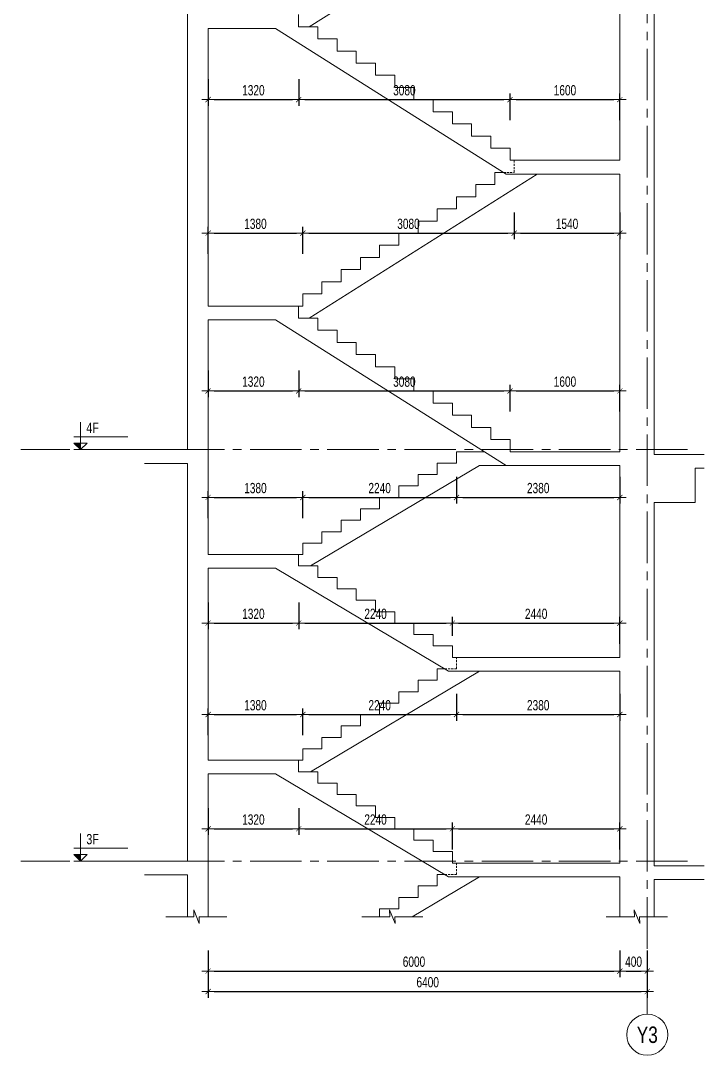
# Model space of a CAD drawing. Header units: millimetres. Extents: x -179076 to 254975, y -18667 to 296191.
# Drawn here: x 20906 to 30866, y 227116 to 242206 of the extents above; entities that cross this region are included whole.
import ezdxf
from ezdxf.enums import TextEntityAlignment as Align

# ---------------------------------------------------------------- set-up
doc = ezdxf.new("R2010")
doc.units = ezdxf.units.MM
doc.linetypes.add('CENTER2', pattern=[1.125, 0.75, -0.125, 0.125, -0.125])
doc.linetypes.add('HIDDEN2', pattern=[4.7625, 3.175, -1.5875])
doc.layers.get('Defpoints').update_dxf_attribs({"color": 151, "lineweight": 9})
for name, color, linetype, lineweight in [('NDC_S_ANNO', 7, 'Continuous', 20), ('NDC_S_AXIS', 5, 'CENTER2', 13), ('NDC_S_CONTINUOUS', 3, 'Continuous', 20), ('NDC_S_DIM', 1, 'Continuous', 15), ('NDC_S_HIDDEN', 8, 'HIDDEN2', 13), ('NDC_S_SLAB', 2, 'Continuous', 20), ('NDC_S_SYMBOL', 1, 'Continuous', 15), ('NDC_S_TEXT SYMBOL', 7, 'Continuous', 20), ('NDC_S_VN TEXT', 7, 'Continuous', 20)]:
    doc.layers.add(name, color=color, linetype=linetype, lineweight=lineweight)
doc.styles.add('NDC_ANNO', font='', dxfattribs={"width": 0.8})
doc.styles.add('NDC_DIM', font='', dxfattribs={"width": 0.75})
doc.styles.get('NDC_ANNO').set_extended_font_data('Dotum')
doc.styles.get('NDC_DIM').set_extended_font_data('Dotum')
doc.dimstyles.new('NDC_dim_60', dxfattribs={"dimscale": 60, "dimtxt": 2.5, "dimasz": 1.5, "dimexe": 1.5, "dimexo": 2.5, "dimgap": 1, "dimtad": 1, "dimdec": 0, "dimzin": 0, "dimdsep": 46, "dimtxsty": 'NDC_DIM', "dimblk": 'DIMMARK', "dimcen": 0.09, "dimdle": 1.2, "dimclrd": 1, "dimclre": 1, "dimclrt": 3, "dimadec": 0, "dimazin": 0, "dimtfac": 1, "dimtdec": 0, "dimtix": 1, "dimtofl": 0, "dimtmove": 0, "dimatfit": 3, "dimfxl": 5, "dimfxlon": 1, "dimtolj": 1, "dimtzin": 0, "dimarcsym": 0})

# ---------------------------------------------------------------- blocks, each defined once
blk = doc.blocks.new('DIMMARK')
at = {"layer": 'NDC_S_DIM', "color": 1}
blk.add_line((-1.5, 0), (1, 0), dxfattribs=at)
at = {"layer": 'NDC_S_DIM', "color": 2, "const_width": 0.1}
blk.add_lwpolyline([(-0.42, -0.42), (0.42, 0.42)], dxfattribs=at)
blk = doc.blocks.new('*D789')
at = {"layer": 'Defpoints', "color": 0, "transparency": 16777216}
for p in [(23636, 231419), (24956, 231419), (24956, 230419)]:
    blk.add_point(p, dxfattribs=at)
at = {"layer": 'NDC_S_DIM', "color": 1, "lineweight": -2, "transparency": 16777216}
for p, q in [((23636, 230719), (23636, 230329)), ((24956, 230719), (24956, 230329)), ((23726, 230419), (24866, 230419))]:
    blk.add_line(p, q, dxfattribs=at)
at = {"layer": 'NDC_S_DIM', "color": 1, "lineweight": -2, "transparency": 16777216, "xscale": 90, "yscale": 90, "zscale": 90, "rotation": 180}
blk.add_blockref('DIMMARK', (23636, 230419), dxfattribs=at)
at = {"layer": 'NDC_S_DIM', "color": 1, "lineweight": -2, "transparency": 16777216, "xscale": 90, "yscale": 90, "zscale": 90}
blk.add_blockref('DIMMARK', (24956, 230419), dxfattribs=at)
at = {"layer": 'NDC_S_DIM', "color": 3, "transparency": 16777216, "insert": (24296, 230554), "char_height": 150, "attachment_point": 5, "style": 'NDC_DIM'}
blk.add_mtext('\\A1;1320', dxfattribs=at)
blk = doc.blocks.new('*D790')
at = {"layer": 'Defpoints', "color": 0, "transparency": 16777216}
for p in [(24956, 231419), (27196, 230419), (27196, 229919)]:
    blk.add_point(p, dxfattribs=at)
at = {"layer": 'NDC_S_DIM', "color": 1, "lineweight": -2, "transparency": 16777216}
for p, q in [((24956, 230719), (24956, 230329)), ((27196, 230119), (27196, 230509)), ((25046, 230419), (27106, 230419))]:
    blk.add_line(p, q, dxfattribs=at)
at = {"layer": 'NDC_S_DIM', "color": 1, "lineweight": -2, "transparency": 16777216, "xscale": 90, "yscale": 90, "zscale": 90, "rotation": 180}
blk.add_blockref('DIMMARK', (24956, 230419), dxfattribs=at)
at = {"layer": 'NDC_S_DIM', "color": 1, "lineweight": -2, "transparency": 16777216, "xscale": 90, "yscale": 90, "zscale": 90}
blk.add_blockref('DIMMARK', (27196, 230419), dxfattribs=at)
at = {"layer": 'NDC_S_DIM', "color": 3, "transparency": 16777216, "insert": (26076, 230554), "char_height": 150, "attachment_point": 5, "style": 'NDC_DIM'}
blk.add_mtext('\\A1;2240', dxfattribs=at)
blk = doc.blocks.new('*D791')
at = {"layer": 'Defpoints', "color": 0, "transparency": 16777216}
for p in [(29636, 230419), (27196, 229919), (29636, 229919)]:
    blk.add_point(p, dxfattribs=at)
at = {"layer": 'NDC_S_DIM', "color": 1, "lineweight": -2, "transparency": 16777216}
for p, q in [((27196, 230119), (27196, 230509)), ((29636, 230119), (29636, 230509)), ((27286, 230419), (29546, 230419))]:
    blk.add_line(p, q, dxfattribs=at)
at = {"layer": 'NDC_S_DIM', "color": 1, "lineweight": -2, "transparency": 16777216, "xscale": 90, "yscale": 90, "zscale": 90, "rotation": 180}
blk.add_blockref('DIMMARK', (27196, 230419), dxfattribs=at)
at = {"layer": 'NDC_S_DIM', "color": 1, "lineweight": -2, "transparency": 16777216, "xscale": 90, "yscale": 90, "zscale": 90}
blk.add_blockref('DIMMARK', (29636, 230419), dxfattribs=at)
at = {"layer": 'NDC_S_DIM', "color": 3, "transparency": 16777216, "insert": (28416, 230554), "char_height": 150, "attachment_point": 5, "style": 'NDC_DIM'}
blk.add_mtext('\\A1;2440', dxfattribs=at)
blk = doc.blocks.new('*D792')
at = {"layer": 'Defpoints', "color": 0, "transparency": 16777216}
for p in [(25016, 232086), (23636, 231419), (25016, 231419)]:
    blk.add_point(p, dxfattribs=at)
at = {"layer": 'NDC_S_DIM', "color": 1, "lineweight": -2, "transparency": 16777216}
for p, q in [((23636, 231786), (23636, 232176)), ((23726, 232086), (24926, 232086)), ((25016, 231786), (25016, 232176))]:
    blk.add_line(p, q, dxfattribs=at)
at = {"layer": 'NDC_S_DIM', "color": 1, "lineweight": -2, "transparency": 16777216, "xscale": 90, "yscale": 90, "zscale": 90, "rotation": 180}
blk.add_blockref('DIMMARK', (23636, 232086), dxfattribs=at)
at = {"layer": 'NDC_S_DIM', "color": 1, "lineweight": -2, "transparency": 16777216, "xscale": 90, "yscale": 90, "zscale": 90}
blk.add_blockref('DIMMARK', (25016, 232086), dxfattribs=at)
at = {"layer": 'NDC_S_DIM', "color": 3, "transparency": 16777216, "insert": (24326, 232221), "char_height": 150, "attachment_point": 5, "style": 'NDC_DIM'}
blk.add_mtext('\\A1;1380', dxfattribs=at)
blk = doc.blocks.new('*D793')
at = {"layer": 'Defpoints', "color": 0, "transparency": 16777216}
for p in [(27256, 232752), (27256, 232086), (25016, 231419)]:
    blk.add_point(p, dxfattribs=at)
at = {"layer": 'NDC_S_DIM', "color": 1, "lineweight": -2, "transparency": 16777216}
for p, q in [((27256, 232386), (27256, 231996)), ((25016, 231786), (25016, 232176)), ((25106, 232086), (27166, 232086))]:
    blk.add_line(p, q, dxfattribs=at)
at = {"layer": 'NDC_S_DIM', "color": 1, "lineweight": -2, "transparency": 16777216, "xscale": 90, "yscale": 90, "zscale": 90, "rotation": 180}
blk.add_blockref('DIMMARK', (25016, 232086), dxfattribs=at)
at = {"layer": 'NDC_S_DIM', "color": 1, "lineweight": -2, "transparency": 16777216, "xscale": 90, "yscale": 90, "zscale": 90}
blk.add_blockref('DIMMARK', (27256, 232086), dxfattribs=at)
at = {"layer": 'NDC_S_DIM', "color": 3, "transparency": 16777216, "insert": (26136, 232221), "char_height": 150, "attachment_point": 5, "style": 'NDC_DIM'}
blk.add_mtext('\\A1;2240', dxfattribs=at)
blk = doc.blocks.new('*D794')
at = {"layer": 'Defpoints', "color": 0, "transparency": 16777216}
for p in [(27256, 232752), (29636, 232719), (29636, 232086)]:
    blk.add_point(p, dxfattribs=at)
at = {"layer": 'NDC_S_DIM', "color": 1, "lineweight": -2, "transparency": 16777216}
for p, q in [((27256, 232386), (27256, 231996)), ((29636, 232386), (29636, 231996)), ((27346, 232086), (29546, 232086))]:
    blk.add_line(p, q, dxfattribs=at)
at = {"layer": 'NDC_S_DIM', "color": 1, "lineweight": -2, "transparency": 16777216, "xscale": 90, "yscale": 90, "zscale": 90, "rotation": 180}
blk.add_blockref('DIMMARK', (27256, 232086), dxfattribs=at)
at = {"layer": 'NDC_S_DIM', "color": 1, "lineweight": -2, "transparency": 16777216, "xscale": 90, "yscale": 90, "zscale": 90}
blk.add_blockref('DIMMARK', (29636, 232086), dxfattribs=at)
at = {"layer": 'NDC_S_DIM', "color": 3, "transparency": 16777216, "insert": (28446, 232221), "char_height": 150, "attachment_point": 5, "style": 'NDC_DIM'}
blk.add_mtext('\\A1;2380', dxfattribs=at)
blk = doc.blocks.new('*D795')
at = {"layer": 'Defpoints', "color": 0, "transparency": 16777216}
for p in [(23636, 234419), (24956, 234419), (24956, 233419)]:
    blk.add_point(p, dxfattribs=at)
at = {"layer": 'NDC_S_DIM', "color": 1, "lineweight": -2, "transparency": 16777216}
for p, q in [((23636, 233719), (23636, 233329)), ((24956, 233719), (24956, 233329)), ((23726, 233419), (24866, 233419))]:
    blk.add_line(p, q, dxfattribs=at)
at = {"layer": 'NDC_S_DIM', "color": 1, "lineweight": -2, "transparency": 16777216, "xscale": 90, "yscale": 90, "zscale": 90, "rotation": 180}
blk.add_blockref('DIMMARK', (23636, 233419), dxfattribs=at)
at = {"layer": 'NDC_S_DIM', "color": 1, "lineweight": -2, "transparency": 16777216, "xscale": 90, "yscale": 90, "zscale": 90}
blk.add_blockref('DIMMARK', (24956, 233419), dxfattribs=at)
at = {"layer": 'NDC_S_DIM', "color": 3, "transparency": 16777216, "insert": (24296, 233554), "char_height": 150, "attachment_point": 5, "style": 'NDC_DIM'}
blk.add_mtext('\\A1;1320', dxfattribs=at)
blk = doc.blocks.new('*D796')
at = {"layer": 'Defpoints', "color": 0, "transparency": 16777216}
for p in [(24956, 234419), (27196, 233419), (27196, 233086)]:
    blk.add_point(p, dxfattribs=at)
at = {"layer": 'NDC_S_DIM', "color": 1, "lineweight": -2, "transparency": 16777216}
for p, q in [((24956, 233719), (24956, 233329)), ((27196, 233236), (27196, 233509)), ((25046, 233419), (27106, 233419))]:
    blk.add_line(p, q, dxfattribs=at)
at = {"layer": 'NDC_S_DIM', "color": 1, "lineweight": -2, "transparency": 16777216, "xscale": 90, "yscale": 90, "zscale": 90, "rotation": 180}
blk.add_blockref('DIMMARK', (24956, 233419), dxfattribs=at)
at = {"layer": 'NDC_S_DIM', "color": 1, "lineweight": -2, "transparency": 16777216, "xscale": 90, "yscale": 90, "zscale": 90}
blk.add_blockref('DIMMARK', (27196, 233419), dxfattribs=at)
at = {"layer": 'NDC_S_DIM', "color": 3, "transparency": 16777216, "insert": (26076, 233554), "char_height": 150, "attachment_point": 5, "style": 'NDC_DIM'}
blk.add_mtext('\\A1;2240', dxfattribs=at)
blk = doc.blocks.new('*D797')
at = {"layer": 'Defpoints', "color": 0, "transparency": 16777216}
for p in [(29636, 233419), (27196, 233086), (29636, 232919)]:
    blk.add_point(p, dxfattribs=at)
at = {"layer": 'NDC_S_DIM', "color": 1, "lineweight": -2, "transparency": 16777216}
for p, q in [((27196, 233236), (27196, 233509)), ((29636, 233119), (29636, 233509)), ((27286, 233419), (29546, 233419))]:
    blk.add_line(p, q, dxfattribs=at)
at = {"layer": 'NDC_S_DIM', "color": 1, "lineweight": -2, "transparency": 16777216, "xscale": 90, "yscale": 90, "zscale": 90, "rotation": 180}
blk.add_blockref('DIMMARK', (27196, 233419), dxfattribs=at)
at = {"layer": 'NDC_S_DIM', "color": 1, "lineweight": -2, "transparency": 16777216, "xscale": 90, "yscale": 90, "zscale": 90}
blk.add_blockref('DIMMARK', (29636, 233419), dxfattribs=at)
at = {"layer": 'NDC_S_DIM', "color": 3, "transparency": 16777216, "insert": (28416, 233554), "char_height": 150, "attachment_point": 5, "style": 'NDC_DIM'}
blk.add_mtext('\\A1;2440', dxfattribs=at)
blk = doc.blocks.new('*D798')
at = {"layer": 'Defpoints', "color": 0, "transparency": 16777216}
for p in [(25016, 235252), (23636, 234419), (25016, 234419)]:
    blk.add_point(p, dxfattribs=at)
at = {"layer": 'NDC_S_DIM', "color": 1, "lineweight": -2, "transparency": 16777216}
for p, q in [((23636, 234952), (23636, 235342)), ((23726, 235252), (24926, 235252)), ((25016, 234952), (25016, 235342))]:
    blk.add_line(p, q, dxfattribs=at)
at = {"layer": 'NDC_S_DIM', "color": 1, "lineweight": -2, "transparency": 16777216, "xscale": 90, "yscale": 90, "zscale": 90, "rotation": 180}
blk.add_blockref('DIMMARK', (23636, 235252), dxfattribs=at)
at = {"layer": 'NDC_S_DIM', "color": 1, "lineweight": -2, "transparency": 16777216, "xscale": 90, "yscale": 90, "zscale": 90}
blk.add_blockref('DIMMARK', (25016, 235252), dxfattribs=at)
at = {"layer": 'NDC_S_DIM', "color": 3, "transparency": 16777216, "insert": (24326, 235388), "char_height": 150, "attachment_point": 5, "style": 'NDC_DIM'}
blk.add_mtext('\\A1;1380', dxfattribs=at)
blk = doc.blocks.new('*D779')
at = {"layer": 'Defpoints', "color": 0, "transparency": 16777216}
for p in [(27256, 235919), (27256, 235252), (25016, 234419)]:
    blk.add_point(p, dxfattribs=at)
at = {"layer": 'NDC_S_DIM', "color": 1, "lineweight": -2, "transparency": 16777216}
for p, q in [((27256, 235552), (27256, 235162)), ((25016, 234952), (25016, 235342)), ((25106, 235252), (27166, 235252))]:
    blk.add_line(p, q, dxfattribs=at)
at = {"layer": 'NDC_S_DIM', "color": 1, "lineweight": -2, "transparency": 16777216, "xscale": 90, "yscale": 90, "zscale": 90, "rotation": 180}
blk.add_blockref('DIMMARK', (25016, 235252), dxfattribs=at)
at = {"layer": 'NDC_S_DIM', "color": 1, "lineweight": -2, "transparency": 16777216, "xscale": 90, "yscale": 90, "zscale": 90}
blk.add_blockref('DIMMARK', (27256, 235252), dxfattribs=at)
at = {"layer": 'NDC_S_DIM', "color": 3, "transparency": 16777216, "insert": (26136, 235388), "char_height": 150, "attachment_point": 5, "style": 'NDC_DIM'}
blk.add_mtext('\\A1;2240', dxfattribs=at)
blk = doc.blocks.new('*D780')
at = {"layer": 'Defpoints', "color": 0, "transparency": 16777216}
for p in [(27256, 235919), (29636, 235719), (29636, 235252)]:
    blk.add_point(p, dxfattribs=at)
at = {"layer": 'NDC_S_DIM', "color": 1, "lineweight": -2, "transparency": 16777216}
for p, q in [((27256, 235552), (27256, 235162)), ((29636, 235552), (29636, 235162)), ((27346, 235252), (29546, 235252))]:
    blk.add_line(p, q, dxfattribs=at)
at = {"layer": 'NDC_S_DIM', "color": 1, "lineweight": -2, "transparency": 16777216, "xscale": 90, "yscale": 90, "zscale": 90, "rotation": 180}
blk.add_blockref('DIMMARK', (27256, 235252), dxfattribs=at)
at = {"layer": 'NDC_S_DIM', "color": 1, "lineweight": -2, "transparency": 16777216, "xscale": 90, "yscale": 90, "zscale": 90}
blk.add_blockref('DIMMARK', (29636, 235252), dxfattribs=at)
at = {"layer": 'NDC_S_DIM', "color": 3, "transparency": 16777216, "insert": (28446, 235388), "char_height": 150, "attachment_point": 5, "style": 'NDC_DIM'}
blk.add_mtext('\\A1;2380', dxfattribs=at)
blk = doc.blocks.new('*D781')
at = {"layer": 'Defpoints', "color": 0, "transparency": 16777216}
for p in [(23636, 238044), (24956, 238044), (24956, 236805)]:
    blk.add_point(p, dxfattribs=at)
at = {"layer": 'NDC_S_DIM', "color": 1, "lineweight": -2, "transparency": 16777216}
for p, q in [((23636, 237105), (23636, 236715)), ((24956, 237105), (24956, 236715)), ((23726, 236805), (24866, 236805))]:
    blk.add_line(p, q, dxfattribs=at)
at = {"layer": 'NDC_S_DIM', "color": 1, "lineweight": -2, "transparency": 16777216, "xscale": 90, "yscale": 90, "zscale": 90, "rotation": 180}
blk.add_blockref('DIMMARK', (23636, 236805), dxfattribs=at)
at = {"layer": 'NDC_S_DIM', "color": 1, "lineweight": -2, "transparency": 16777216, "xscale": 90, "yscale": 90, "zscale": 90}
blk.add_blockref('DIMMARK', (24956, 236805), dxfattribs=at)
at = {"layer": 'NDC_S_DIM', "color": 3, "transparency": 16777216, "insert": (24296, 236940), "char_height": 150, "attachment_point": 5, "style": 'NDC_DIM'}
blk.add_mtext('\\A1;1320', dxfattribs=at)
blk = doc.blocks.new('*D782')
at = {"layer": 'Defpoints', "color": 0, "transparency": 16777216}
for p in [(24956, 238044), (28036, 236805), (28036, 235919)]:
    blk.add_point(p, dxfattribs=at)
at = {"layer": 'NDC_S_DIM', "color": 1, "lineweight": -2, "transparency": 16777216}
for p, q in [((24956, 237105), (24956, 236715)), ((25046, 236805), (27946, 236805)), ((28036, 236505), (28036, 236895))]:
    blk.add_line(p, q, dxfattribs=at)
at = {"layer": 'NDC_S_DIM', "color": 1, "lineweight": -2, "transparency": 16777216, "xscale": 90, "yscale": 90, "zscale": 90, "rotation": 180}
blk.add_blockref('DIMMARK', (24956, 236805), dxfattribs=at)
at = {"layer": 'NDC_S_DIM', "color": 1, "lineweight": -2, "transparency": 16777216, "xscale": 90, "yscale": 90, "zscale": 90}
blk.add_blockref('DIMMARK', (28036, 236805), dxfattribs=at)
at = {"layer": 'NDC_S_DIM', "color": 3, "transparency": 16777216, "insert": (26496, 236940), "char_height": 150, "attachment_point": 5, "style": 'NDC_DIM'}
blk.add_mtext('\\A1;3080', dxfattribs=at)
blk = doc.blocks.new('*D783')
at = {"layer": 'Defpoints', "color": 0, "transparency": 16777216}
for p in [(29636, 236805), (28036, 235919), (29636, 235919)]:
    blk.add_point(p, dxfattribs=at)
at = {"layer": 'NDC_S_DIM', "color": 1, "lineweight": -2, "transparency": 16777216}
for p, q in [((28036, 236505), (28036, 236895)), ((28126, 236805), (29546, 236805)), ((29636, 236505), (29636, 236895))]:
    blk.add_line(p, q, dxfattribs=at)
at = {"layer": 'NDC_S_DIM', "color": 1, "lineweight": -2, "transparency": 16777216, "xscale": 90, "yscale": 90, "zscale": 90, "rotation": 180}
blk.add_blockref('DIMMARK', (28036, 236805), dxfattribs=at)
at = {"layer": 'NDC_S_DIM', "color": 1, "lineweight": -2, "transparency": 16777216, "xscale": 90, "yscale": 90, "zscale": 90}
blk.add_blockref('DIMMARK', (29636, 236805), dxfattribs=at)
at = {"layer": 'NDC_S_DIM', "color": 3, "transparency": 16777216, "insert": (28836, 236940), "char_height": 150, "attachment_point": 5, "style": 'NDC_DIM'}
blk.add_mtext('\\A1;1600', dxfattribs=at)
blk = doc.blocks.new('*D784')
at = {"layer": 'Defpoints', "color": 0, "transparency": 16777216}
for p in [(25016, 239107), (23636, 238044), (25016, 238044)]:
    blk.add_point(p, dxfattribs=at)
at = {"layer": 'NDC_S_DIM', "color": 1, "lineweight": -2, "transparency": 16777216}
for p, q in [((23636, 238807), (23636, 239197)), ((25016, 238807), (25016, 239197)), ((23726, 239107), (24926, 239107))]:
    blk.add_line(p, q, dxfattribs=at)
at = {"layer": 'NDC_S_DIM', "color": 1, "lineweight": -2, "transparency": 16777216, "xscale": 90, "yscale": 90, "zscale": 90, "rotation": 180}
blk.add_blockref('DIMMARK', (23636, 239107), dxfattribs=at)
at = {"layer": 'NDC_S_DIM', "color": 1, "lineweight": -2, "transparency": 16777216, "xscale": 90, "yscale": 90, "zscale": 90}
blk.add_blockref('DIMMARK', (25016, 239107), dxfattribs=at)
at = {"layer": 'NDC_S_DIM', "color": 3, "transparency": 16777216, "insert": (24326, 239242), "char_height": 150, "attachment_point": 5, "style": 'NDC_DIM'}
blk.add_mtext('\\A1;1380', dxfattribs=at)
blk = doc.blocks.new('*D785')
at = {"layer": 'Defpoints', "color": 0, "transparency": 16777216}
for p in [(28096, 239992), (28096, 239107), (25016, 238044)]:
    blk.add_point(p, dxfattribs=at)
at = {"layer": 'NDC_S_DIM', "color": 1, "lineweight": -2, "transparency": 16777216}
for p, q in [((28096, 239407), (28096, 239017)), ((25016, 238807), (25016, 239197)), ((25106, 239107), (28006, 239107))]:
    blk.add_line(p, q, dxfattribs=at)
at = {"layer": 'NDC_S_DIM', "color": 1, "lineweight": -2, "transparency": 16777216, "xscale": 90, "yscale": 90, "zscale": 90, "rotation": 180}
blk.add_blockref('DIMMARK', (25016, 239107), dxfattribs=at)
at = {"layer": 'NDC_S_DIM', "color": 1, "lineweight": -2, "transparency": 16777216, "xscale": 90, "yscale": 90, "zscale": 90}
blk.add_blockref('DIMMARK', (28096, 239107), dxfattribs=at)
at = {"layer": 'NDC_S_DIM', "color": 3, "transparency": 16777216, "insert": (26556, 239242), "char_height": 150, "attachment_point": 5, "style": 'NDC_DIM'}
blk.add_mtext('\\A1;3080', dxfattribs=at)
blk = doc.blocks.new('*D786')
at = {"layer": 'Defpoints', "color": 0, "transparency": 16777216}
for p in [(28096, 239992), (29636, 239969), (29636, 239107)]:
    blk.add_point(p, dxfattribs=at)
at = {"layer": 'NDC_S_DIM', "color": 1, "lineweight": -2, "transparency": 16777216}
for p, q in [((28096, 239407), (28096, 239017)), ((29636, 239407), (29636, 239017)), ((28186, 239107), (29546, 239107))]:
    blk.add_line(p, q, dxfattribs=at)
at = {"layer": 'NDC_S_DIM', "color": 1, "lineweight": -2, "transparency": 16777216, "xscale": 90, "yscale": 90, "zscale": 90, "rotation": 180}
blk.add_blockref('DIMMARK', (28096, 239107), dxfattribs=at)
at = {"layer": 'NDC_S_DIM', "color": 1, "lineweight": -2, "transparency": 16777216, "xscale": 90, "yscale": 90, "zscale": 90}
blk.add_blockref('DIMMARK', (29636, 239107), dxfattribs=at)
at = {"layer": 'NDC_S_DIM', "color": 3, "transparency": 16777216, "insert": (28866, 239242), "char_height": 150, "attachment_point": 5, "style": 'NDC_DIM'}
blk.add_mtext('\\A1;1540', dxfattribs=at)
blk = doc.blocks.new('*D787')
at = {"layer": 'Defpoints', "color": 0, "transparency": 16777216}
for p in [(23636, 242094), (24956, 242117), (24956, 241055)]:
    blk.add_point(p, dxfattribs=at)
at = {"layer": 'NDC_S_DIM', "color": 1, "lineweight": -2, "transparency": 16777216}
for p, q in [((23636, 241355), (23636, 240965)), ((24956, 241355), (24956, 240965)), ((23726, 241055), (24866, 241055))]:
    blk.add_line(p, q, dxfattribs=at)
at = {"layer": 'NDC_S_DIM', "color": 1, "lineweight": -2, "transparency": 16777216, "xscale": 90, "yscale": 90, "zscale": 90, "rotation": 180}
blk.add_blockref('DIMMARK', (23636, 241055), dxfattribs=at)
at = {"layer": 'NDC_S_DIM', "color": 1, "lineweight": -2, "transparency": 16777216, "xscale": 90, "yscale": 90, "zscale": 90}
blk.add_blockref('DIMMARK', (24956, 241055), dxfattribs=at)
at = {"layer": 'NDC_S_DIM', "color": 3, "transparency": 16777216, "insert": (24296, 241190), "char_height": 150, "attachment_point": 5, "style": 'NDC_DIM'}
blk.add_mtext('\\A1;1320', dxfattribs=at)
blk = doc.blocks.new('*D788')
at = {"layer": 'Defpoints', "color": 0, "transparency": 16777216}
for p in [(24956, 242117), (28036, 241055), (28036, 240169)]:
    blk.add_point(p, dxfattribs=at)
at = {"layer": 'NDC_S_DIM', "color": 1, "lineweight": -2, "transparency": 16777216}
for p, q in [((24956, 241355), (24956, 240965)), ((28036, 240755), (28036, 241145)), ((25046, 241055), (27946, 241055))]:
    blk.add_line(p, q, dxfattribs=at)
at = {"layer": 'NDC_S_DIM', "color": 1, "lineweight": -2, "transparency": 16777216, "xscale": 90, "yscale": 90, "zscale": 90, "rotation": 180}
blk.add_blockref('DIMMARK', (24956, 241055), dxfattribs=at)
at = {"layer": 'NDC_S_DIM', "color": 1, "lineweight": -2, "transparency": 16777216, "xscale": 90, "yscale": 90, "zscale": 90}
blk.add_blockref('DIMMARK', (28036, 241055), dxfattribs=at)
at = {"layer": 'NDC_S_DIM', "color": 3, "transparency": 16777216, "insert": (26496, 241190), "char_height": 150, "attachment_point": 5, "style": 'NDC_DIM'}
blk.add_mtext('\\A1;3080', dxfattribs=at)
blk = doc.blocks.new('*D761')
at = {"layer": 'Defpoints', "color": 0, "transparency": 16777216}
for p in [(29636, 241055), (28036, 240169), (29636, 240169)]:
    blk.add_point(p, dxfattribs=at)
at = {"layer": 'NDC_S_DIM', "color": 1, "lineweight": -2, "transparency": 16777216}
for p, q in [((28036, 240755), (28036, 241145)), ((29636, 240755), (29636, 241145)), ((28126, 241055), (29546, 241055))]:
    blk.add_line(p, q, dxfattribs=at)
at = {"layer": 'NDC_S_DIM', "color": 1, "lineweight": -2, "transparency": 16777216, "xscale": 90, "yscale": 90, "zscale": 90, "rotation": 180}
blk.add_blockref('DIMMARK', (28036, 241055), dxfattribs=at)
at = {"layer": 'NDC_S_DIM', "color": 1, "lineweight": -2, "transparency": 16777216, "xscale": 90, "yscale": 90, "zscale": 90}
blk.add_blockref('DIMMARK', (29636, 241055), dxfattribs=at)
at = {"layer": 'NDC_S_DIM', "color": 3, "transparency": 16777216, "insert": (28836, 241190), "char_height": 150, "attachment_point": 5, "style": 'NDC_DIM'}
blk.add_mtext('\\A1;1600', dxfattribs=at)
blk = doc.blocks.new('kata_block_CT')
at = {"layer": 'NDC_S_ANNO'}
blk.add_hatch(color=3, dxfattribs=at).paths.add_polyline_path([(0, 1.6), (-1.61, 1.6), (0, 0)])
at = {"layer": 'NDC_S_ANNO', "ltscale": 50}
h = blk.add_hatch(dxfattribs=at)
h.set_pattern_fill('ANSI31', color=256, scale=1.406, style=0)
h.paths.add_polyline_path([(0, 1.6), (0, 0), (1.61, 1.6)])
for p, q in [((-1.59, 3.14), (11.47, 3.14)), ((11.56, 0), (-1.64, 0))]:
    blk.add_line(p, q, dxfattribs=at)
for points in [[(0, 6.69), (0, 0)], [(0, 0), (-1.61, 1.6), (0, 1.6)], [(0, 0), (1.61, 1.6), (0, 1.6)]]:
    blk.add_lwpolyline(points, dxfattribs=at)
at = {"layer": 'NDC_S_ANNO', "color": 8, "ltscale": 50}
blk.add_lwpolyline([(0, 0), (-1.61, 1.6), (0, 1.6)], dxfattribs=at)
at = {"layer": 'NDC_S_TEXT SYMBOL', "color": 3, "style": 'NDC_ANNO', "width": 0.8}
blk.add_attdef('CT', (1.41, 4.07), '', height=2.5, dxfattribs=at)
blk = doc.blocks.new('*D877')
at = {"layer": 'Defpoints', "color": 0, "transparency": 16777216}
for p in [(23636, 229599), (29636, 229599), (29636, 228344)]:
    blk.add_point(p, dxfattribs=at)
at = {"layer": 'NDC_S_DIM', "color": 1, "lineweight": -2, "transparency": 16777216}
for p, q in [((23636, 228644), (23636, 228254)), ((29636, 228644), (29636, 228254)), ((23726, 228344), (29546, 228344))]:
    blk.add_line(p, q, dxfattribs=at)
at = {"layer": 'NDC_S_DIM', "color": 1, "lineweight": -2, "transparency": 16777216, "xscale": 90, "yscale": 90, "zscale": 90, "rotation": 180}
blk.add_blockref('DIMMARK', (23636, 228344), dxfattribs=at)
at = {"layer": 'NDC_S_DIM', "color": 1, "lineweight": -2, "transparency": 16777216, "xscale": 90, "yscale": 90, "zscale": 90}
blk.add_blockref('DIMMARK', (29636, 228344), dxfattribs=at)
at = {"layer": 'NDC_S_DIM', "color": 3, "transparency": 16777216, "insert": (26636, 228480), "char_height": 150, "attachment_point": 5, "style": 'NDC_DIM'}
blk.add_mtext('\\A1;6000', dxfattribs=at)
blk = doc.blocks.new('*D878')
at = {"layer": 'Defpoints', "color": 0, "transparency": 16777216}
for p in [(30036, 229949), (29636, 229599), (30036, 228344)]:
    blk.add_point(p, dxfattribs=at)
at = {"layer": 'NDC_S_DIM', "color": 1, "lineweight": -2, "transparency": 16777216}
for p, q in [((29636, 228644), (29636, 228254)), ((30036, 228644), (30036, 228254)), ((29726, 228344), (29946, 228344))]:
    blk.add_line(p, q, dxfattribs=at)
at = {"layer": 'NDC_S_DIM', "color": 1, "lineweight": -2, "transparency": 16777216, "xscale": 90, "yscale": 90, "zscale": 90, "rotation": 180}
blk.add_blockref('DIMMARK', (29636, 228344), dxfattribs=at)
at = {"layer": 'NDC_S_DIM', "color": 1, "lineweight": -2, "transparency": 16777216, "xscale": 90, "yscale": 90, "zscale": 90}
blk.add_blockref('DIMMARK', (30036, 228344), dxfattribs=at)
at = {"layer": 'NDC_S_DIM', "color": 3, "transparency": 16777216, "insert": (29836, 228480), "char_height": 150, "attachment_point": 5, "style": 'NDC_DIM'}
blk.add_mtext('\\A1;400', dxfattribs=at)
blk = doc.blocks.new('*D879')
at = {"layer": 'Defpoints', "color": 0, "transparency": 16777216}
for p in [(30036, 229949), (23636, 229599), (30036, 228046)]:
    blk.add_point(p, dxfattribs=at)
at = {"layer": 'NDC_S_DIM', "color": 1, "lineweight": -2, "transparency": 16777216}
for p, q in [((23636, 228346), (23636, 227956)), ((30036, 228346), (30036, 227956)), ((23726, 228046), (29946, 228046))]:
    blk.add_line(p, q, dxfattribs=at)
at = {"layer": 'NDC_S_DIM', "color": 1, "lineweight": -2, "transparency": 16777216, "xscale": 90, "yscale": 90, "zscale": 90, "rotation": 180}
blk.add_blockref('DIMMARK', (23636, 228046), dxfattribs=at)
at = {"layer": 'NDC_S_DIM', "color": 1, "lineweight": -2, "transparency": 16777216, "xscale": 90, "yscale": 90, "zscale": 90}
blk.add_blockref('DIMMARK', (30036, 228046), dxfattribs=at)
at = {"layer": 'NDC_S_DIM', "color": 3, "transparency": 16777216, "insert": (26836, 228181), "char_height": 150, "attachment_point": 5, "style": 'NDC_DIM'}
blk.add_mtext('\\A1;6400', dxfattribs=at)
blk = doc.blocks.new('*U187')
at = {"layer": 'NDC_S_SYMBOL'}
blk.add_line((0, 5), (0, 9), dxfattribs=at)
blk.add_circle((0, 0), 5, dxfattribs=at)
at = {"layer": 'NDC_S_TEXT SYMBOL', "color": 7, "style": 'NDC_ANNO', "width": 0.8}
blk.add_attdef('GRID', text='', height=4, dxfattribs=at).set_placement((0, 0), align=Align.MIDDLE)

msp = doc.modelspace()

# ---------------------------------------------------------------- linework, layer by layer
at = {"layer": 'NDC_S_AXIS', "ltscale": 1000}
for p, q in [((30035.6, 259795.1), (30035.6, 228195.7)), ((30623, 235949.1), (20905.7, 235949.1)), ((30623, 229949.1), (20905.7, 229949.1))]:
    msp.add_line(p, q, dxfattribs=at)
at = {"layer": 'NDC_S_CONTINUOUS'}
for p, q in [((25109.7, 242117), (28433.5, 244219.1)), ((25109.7, 237867), (28433.5, 239969.1)), ((27590.6, 235719.1), (25126.6, 234252.4)), ((27977.6, 235719.1), (27590.6, 235719.1)), ((27590.6, 232719.1), (25126.6, 231252.4)), ((27590.6, 229719.1), (26611.8, 229136.5))]:
    msp.add_line(p, q, dxfattribs=at)
for points in [[(24955.6, 238044.1), (25015.6, 238044.1), (25015.6, 238221.2), (25295.6, 238221.2), (25295.6, 238398.3), (25575.6, 238398.3), (25575.6, 238575.4), (25855.6, 238575.4), (25855.6, 238752.4), (26135.6, 238752.4), (26135.6, 238929.5), (26415.6, 238929.5), (26415.6, 239106.6), (26695.6, 239106.6), (26695.6, 239283.7), (26975.6, 239283.7), (26975.6, 239460.8), (27255.6, 239460.8), (27255.6, 239637.9), (27535.6, 239637.9), (27535.6, 239814.9), (27815.6, 239814.9), (27815.6, 239992), (27941.4, 239992)], [(27661.4, 235919.1), (27255.6, 235919.1), (27255.6, 235752.4), (26975.6, 235752.4), (26975.6, 235585.8), (26695.6, 235585.8), (26695.6, 235419.1), (26415.6, 235419.1), (26415.6, 235252.4), (26135.6, 235252.4), (26135.6, 235085.8), (25855.6, 235085.8), (25855.6, 234919.1), (25575.6, 234919.1), (25575.6, 234752.4), (25295.6, 234752.4), (25295.6, 234585.8), (25015.6, 234585.8), (25015.6, 234419.1), (24955.6, 234419.1)], [(27084.6, 232752.4), (26975.6, 232752.4), (26975.6, 232585.8), (26695.6, 232585.8), (26695.6, 232419.1), (26415.6, 232419.1), (26415.6, 232252.4), (26135.6, 232252.4), (26135.6, 232085.8), (25855.6, 232085.8), (25855.6, 231919.1), (25575.6, 231919.1), (25575.6, 231752.4), (25295.6, 231752.4), (25295.6, 231585.8), (25015.6, 231585.8), (25015.6, 231419.1), (24955.6, 231419.1)], [(27084.6, 229752.4), (26975.6, 229752.4), (26975.6, 229585.8), (26695.6, 229585.8), (26695.6, 229419.1), (26415.6, 229419.1), (26415.6, 229252.4), (26135.6, 229252.4), (26135.6, 229136.5)]]:
    msp.add_lwpolyline(points, dxfattribs=at)
at = {"layer": 'NDC_S_HIDDEN', "ltscale": 10}
for points in [[(27941.4, 239992), (28095.6, 239992), (28095.6, 240169.1)], [(27084.6, 232752.4), (27255.6, 232752.4), (27255.6, 232919.1)], [(27084.6, 229752.4), (27255.6, 229752.4), (27255.6, 229919.1)]]:
    msp.add_lwpolyline(points, dxfattribs=at)
at = {"layer": 'NDC_S_SLAB'}
for p, q in [((23335.6, 244249.1), (23335.6, 235949.1)), ((30135.6, 235879.1), (30135.6, 242829.1)), ((23635.6, 242094.1), (23635.6, 238044.1)), ((29635.6, 239969.1), (29635.6, 235919.1)), ((23635.6, 237844.1), (23635.6, 234419.1)), ((22708.3, 235949.1), (23335.6, 235949.1)), ((30866.3, 235879.1), (30135.6, 235879.1)), ((22708.3, 235749.1), (23335.6, 235749.1)), ((23335.6, 235749.1), (23335.6, 229949.1)), ((30735.6, 235679.1), (30735.6, 235179.1)), ((30135.6, 235179.1), (30135.6, 229879.1)), ((30135.6, 235179.1), (30735.6, 235179.1)), ((24620.6, 234219.1), (23635.6, 234219.1)), ((23635.6, 234219.1), (23635.6, 231419.1)), ((27140.6, 232719.1), (24620.6, 234219.1)), ((29635.6, 232719.1), (27140.6, 232719.1)), ((24620.6, 231219.1), (23635.6, 231219.1)), ((23635.6, 231219.1), (23635.6, 229136.5)), ((27140.6, 229719.1), (24620.6, 231219.1)), ((22708.3, 229949.1), (23335.6, 229949.1)), ((30135.6, 229879.1), (30866.3, 229879.1)), ((22708.3, 229749.1), (23335.6, 229749.1)), ((23335.6, 229749.1), (23335.6, 229136.5)), ((30735.6, 229679.1), (30735.6, 229678.6))]:
    msp.add_line(p, q, dxfattribs=at)
for points in [[(29635.6, 244219.1), (29635.6, 240169.1), (28035.6, 240169.1), (28035.6, 240346.2), (27755.6, 240346.2), (27755.6, 240523.3), (27475.6, 240523.3), (27475.6, 240700.4), (27195.6, 240700.4), (27195.6, 240877.4), (26915.6, 240877.4), (26915.6, 241054.5), (26635.6, 241054.5), (26635.6, 241231.6), (26355.6, 241231.6), (26355.6, 241408.7), (26075.6, 241408.7), (26075.6, 241585.8), (25795.6, 241585.8), (25795.6, 241762.9), (25515.6, 241762.9), (25515.6, 241939.9), (25235.6, 241939.9), (25235.6, 242117), (24955.6, 242117), (24955.6, 242294.1)], [(29635.6, 239969.1), (27977.6, 239969.1), (24617.6, 242094.1), (23635.6, 242094.1)], [(29635.6, 235919.1), (28035.6, 235919.1), (28035.6, 236096.2), (27755.6, 236096.2), (27755.6, 236273.3), (27475.6, 236273.3), (27475.6, 236450.4), (27195.6, 236450.4), (27195.6, 236627.4), (26915.6, 236627.4), (26915.6, 236804.5), (26635.6, 236804.5), (26635.6, 236981.6), (26355.6, 236981.6), (26355.6, 237158.7), (26075.6, 237158.7), (26075.6, 237335.8), (25795.6, 237335.8), (25795.6, 237512.9), (25515.6, 237512.9), (25515.6, 237689.9), (25235.6, 237689.9), (25235.6, 237867), (24955.6, 237867), (24955.6, 238044.1), (23635.6, 238044.1)], [(29635.6, 235719.1), (27977.6, 235719.1), (24617.6, 237844.1), (23635.6, 237844.1)], [(29635.6, 235719.1), (29635.6, 232919.1)], [(30866.3, 235679.1), (30735.6, 235679.1)], [(23635.6, 234419.1), (24955.6, 234419.1), (24955.6, 234252.4), (25235.6, 234252.4), (25235.6, 234085.8), (25515.6, 234085.8), (25515.6, 233919.1), (25795.6, 233919.1), (25795.6, 233752.4), (26075.6, 233752.4), (26075.6, 233585.8), (26355.6, 233585.8), (26355.6, 233419.1), (26635.6, 233419.1), (26635.6, 233252.4), (26915.6, 233252.4), (26915.6, 233085.8), (27195.6, 233085.8), (27195.6, 232919.1), (29635.6, 232919.1)], [(29635.6, 232719.1), (29635.6, 229919.1)], [(23635.6, 231419.1), (24955.6, 231419.1), (24955.6, 231252.4), (25235.6, 231252.4), (25235.6, 231085.8), (25515.6, 231085.8), (25515.6, 230919.1), (25795.6, 230919.1), (25795.6, 230752.4), (26075.6, 230752.4), (26075.6, 230585.8), (26355.6, 230585.8), (26355.6, 230419.1), (26635.6, 230419.1), (26635.6, 230252.4), (26915.6, 230252.4), (26915.6, 230085.8), (27195.6, 230085.8), (27195.6, 229919.1), (29635.6, 229919.1)], [(29635.6, 229719.1), (27140.6, 229719.1)], [(29635.6, 229719.1), (29635.6, 229136.5)], [(30135.6, 229136.5), (30135.6, 229678.6), (30735.6, 229678.6)], [(30866.3, 229679.1), (30735.6, 229679.1)]]:
    msp.add_lwpolyline(points, dxfattribs=at)
at = {"layer": 'NDC_S_SYMBOL'}
for points in [[(23020, 229136.5), (23429.6, 229136.5), (23427.4, 229236.5), (23507.4, 229036.5), (23505.3, 229136.5), (23911.5, 229136.5)], [(25874, 229136.5), (26283.6, 229136.5), (26281.4, 229236.5), (26361.4, 229036.5), (26359.2, 229136.5), (26765.5, 229136.5)], [(29438.1, 229136.5), (29847.7, 229136.5), (29845.6, 229236.5), (29925.6, 229036.5), (29923.4, 229136.5), (30329.7, 229136.5)]]:
    msp.add_lwpolyline(points, dxfattribs=at)

# ---------------------------------------------------------------- block references
at = {"layer": 'NDC_S_AXIS', "xscale": 60, "yscale": 60, "zscale": 60}
msp.add_blockref('*U187', (30035.6, 227415.7), dxfattribs=at).add_auto_attribs({'GRID': 'Y3'})
at = {"layer": 'NDC_S_VN TEXT', "xscale": 60, "yscale": 60, "zscale": 60}
for p, values in [((21777, 235949.1), {'CT': '4F'}), ((21777, 229949.1), {'CT': '3F'})]:
    msp.add_blockref('kata_block_CT', p, dxfattribs=at).add_auto_attribs(values)

# ---------------------------------------------------------------- dimensions: what is measured, and where the dimension line sits
at = {"layer": 'NDC_S_DIM'}
for base, p1, p2, picture, middle in [((24955.6, 241054.5), (23635.6, 242094.1), (24955.6, 242117), '*D787', (24295.6, 241189.6)), ((25015.6, 239106.6), (23635.6, 238044.1), (25015.6, 238044.1), '*D784', (24325.6, 239241.7)), ((24955.6, 236804.5), (23635.6, 238044.1), (24955.6, 238044.1), '*D781', (24295.6, 236939.6)), ((25015.6, 235252.4), (23635.6, 234419.1), (25015.6, 234419.1), '*D798', (24325.6, 235387.5)), ((24955.6, 233419.1), (23635.6, 234419.1), (24955.6, 234419.1), '*D795', (24295.6, 233554.2)), ((25015.6, 232085.8), (23635.6, 231419.1), (25015.6, 231419.1), '*D792', (24325.6, 232220.9)), ((24955.6, 230419.1), (23635.6, 231419.1), (24955.6, 231419.1), '*D789', (24295.6, 230554.2)), ((30035.6, 228045.7), (23635.6, 229599.1), (30035.6, 229949.1), '*D879', (26835.6, 228180.8)), ((29635.6, 228344.5), (23635.6, 229599.1), (29635.6, 229599.1), '*D877', (26635.6, 228479.6))]:
    dim = msp.add_linear_dim(base=base, p1=p1, p2=p2, dimstyle='NDC_dim_60', dxfattribs=at)
    dim.commit()
    dim.dimension.update_dxf_attribs({"geometry": picture, "text_midpoint": middle})
for base, p1, p2, picture, middle in [((28035.6, 241054.5), (24955.6, 242117), (28035.6, 240169.1), '*D788', (26495.6, 241189.6)), ((29635.6, 241054.5), (28035.6, 240169.1), (29635.6, 240169.1), '*D761', (28835.6, 241189.6)), ((28095.6, 239106.6), (25015.6, 238044.1), (28095.6, 239992), '*D785', (26555.6, 239241.7)), ((29635.6, 239106.6), (28095.6, 239992), (29635.6, 239969.1), '*D786', (28865.6, 239241.7)), ((28035.6, 236804.5), (24955.6, 238044.1), (28035.6, 235919.1), '*D782', (26495.6, 236939.6)), ((29635.6, 236804.5), (28035.6, 235919.1), (29635.6, 235919.1), '*D783', (28835.6, 236939.6)), ((27255.6, 235252.4), (25015.6, 234419.1), (27255.6, 235919.1), '*D779', (26135.6, 235387.5)), ((29635.6, 235252.4), (27255.6, 235919.1), (29635.6, 235719.1), '*D780', (28445.6, 235387.5)), ((27195.6, 233419.1), (24955.6, 234419.1), (27195.6, 233085.8), '*D796', (26075.6, 233554.2)), ((29635.6, 233419.1), (27195.6, 233085.8), (29635.6, 232919.1), '*D797', (28415.6, 233554.2)), ((27255.6, 232085.8), (25015.6, 231419.1), (27255.6, 232752.4), '*D793', (26135.6, 232220.9)), ((29635.6, 232085.8), (27255.6, 232752.4), (29635.6, 232719.1), '*D794', (28445.6, 232220.9)), ((27195.6, 230419.1), (24955.6, 231419.1), (27195.6, 229919.1), '*D790', (26075.6, 230554.2)), ((29635.6, 230419.1), (27195.6, 229919.1), (29635.6, 229919.1), '*D791', (28415.6, 230554.2)), ((30035.6, 228344.5), (29635.6, 229599.1), (30035.6, 229949.1), '*D878', (29835.6, 228479.6))]:
    dim = msp.add_linear_dim(base=base, p1=p1, p2=p2, dimstyle='NDC_dim_60', override={"dimtmove": 1}, dxfattribs=at)
    dim.commit()
    dim.dimension.update_dxf_attribs({"geometry": picture, "text_midpoint": middle})

doc.saveas('drawing.dxf')
